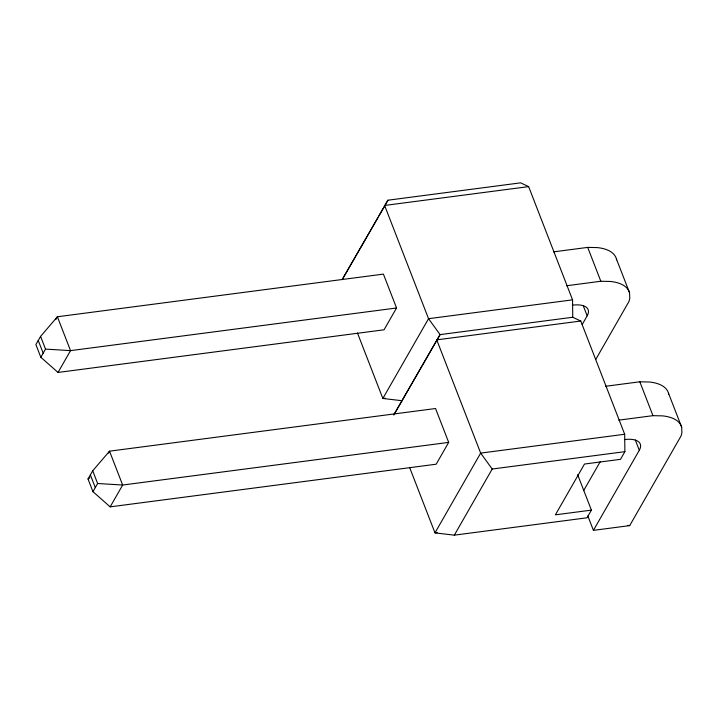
<?xml version="1.0" encoding="UTF-8"?>
<svg xmlns="http://www.w3.org/2000/svg" width="718" height="718" viewBox="0 0 718 718"><rect width="100%" height="100%" fill="white"/><g stroke="black" fill="none" stroke-linecap="round" stroke-linejoin="round"><path stroke-width="1.08" d="M40.585 336.392L35.9 344.577L40.827 357.277L58.032 372.445L384.058 329.795L396.551 307.986L383.412 274.114L57.395 316.764L40.585 336.392L45.512 349.092L40.827 357.277M55.762 319.609L57.395 316.764L70.526 350.635L58.032 372.445M88.027 478.978L92.712 470.802L109.522 451.173L435.548 408.524L448.678 442.387L436.185 464.205L110.168 506.854L92.954 491.677L88.027 478.978L89.831 477.784M108.436 453.067L109.522 451.173L122.661 485.036L110.168 506.854M92.954 491.677L97.639 483.501L92.712 470.802M342.28 279.383L387.944 200.205L520.622 182.848L528.636 186.617L572.551 299.855L572.749 317.257L580.763 321.027L624.678 434.264L624.884 451.667L620.487 459.332L584.488 464.043L555.4 514.833L591.399 510.121L577.658 474.697M377.919 217.707L342.28 279.553M379.032 215.768L387.944 200.205M393.85 414.762L440.08 334.615L572.749 317.257M393.85 414.905L440.08 334.615L428.538 318.693L384.615 205.456L528.636 186.617M409.601 467.418L434.982 532.873L454.332 535.152L492.207 469.025L624.884 451.667M582.19 324.527L587.171 315.839L583.187 305.581M595.814 359.359L628.977 301.452L629.785 298.383L629.542 292.756L616.403 258.893A56.175 25.004 -21.2 0 0 597.304 247.593L587.692 247.396L553.542 251.865M583.599 490.699L600.185 461.746M591.399 510.121L587.01 517.795L454.332 535.152M605.669 386.266L639.819 381.796L649.44 382.003A56.175 25.004 -21.2 0 1 668.53 393.293L681.669 427.165L681.912 432.792L681.104 435.862L629.704 525.612L593.418 530.36L639.298 450.249L635.313 439.99M396.551 307.986L70.526 350.635L45.512 349.092M566.673 285.728L600.831 281.259L610.444 281.465A56.175 25.004 -21.2 0 1 629.542 292.756M572.551 299.855L428.538 318.693L382.856 398.463L402.206 400.743M580.763 321.027L436.741 339.865L480.665 453.103L492.207 469.025M385.072 398.167L382.856 398.463L357.465 333.008M448.678 442.387L122.661 485.036L97.639 483.501M618.808 420.138L652.958 415.668L662.57 415.875A56.175 25.004 -21.2 0 1 681.669 427.165M624.678 434.264L480.665 453.103L434.982 532.873L437.199 532.577M627.505 525.352L629.704 525.612M587.692 247.396L600.831 281.259M639.819 381.796L652.958 415.668M587.845 515.991L593.418 530.36M38.242 340.485L43.17 353.184M90.369 474.894L95.297 487.594M668.53 393.293L668.691 394.299M616.403 258.893L616.565 259.889M624.427 439.578A25.354 11.282 -21.2 0 1 639.298 450.249M572.3 305.177A25.354 11.282 -21.2 0 1 587.171 315.839"/></g></svg>
